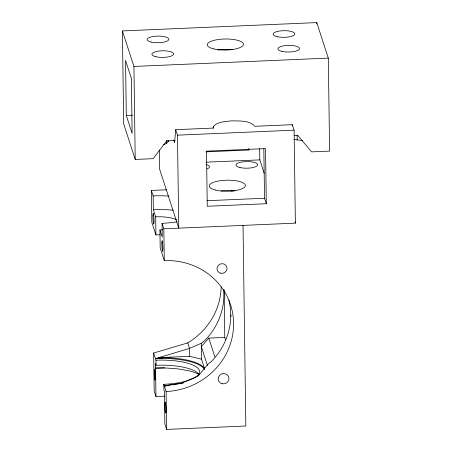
<?xml version="1.0" encoding="UTF-8"?>
<svg xmlns="http://www.w3.org/2000/svg" width="452" height="452" viewBox="0 0 452 452"><rect width="100%" height="100%" fill="white"/><g stroke="black" fill="none" stroke-linecap="round" stroke-linejoin="round"><path stroke-width="0.68" d="M177.167 221.825A45.217 13.826 -0.8 0 1 162.059 223.311L163.839 228.791L295.388 223.152L294.088 130.165L292.308 124.684L254.871 126.289C249.351 120.102 239.52 121.176 231.932 120.825C225.616 121.543 217.988 121.486 213.293 126.402L213.118 128.08L175.681 129.684L174.568 142.742L173.709 140.08M292.19 126.057L292.308 124.684M163.68 144.77L166.573 143.307L168.161 141.685L168.28 140.566M225.429 339.441L224.78 337.424L208.796 338.113L201.309 346.633L207.411 365.425M199.055 374.589A39.793 12.164 -0.8 0 0 156.036 365.272L155.968 360.21L155.437 358.634L161.477 358.555L162.347 357.752L167.217 357.741A45.217 13.826 -0.8 0 1 204.671 369.035M155.437 358.634L189.507 348.402L201.264 343.3L204.598 340.684A68.732 65.15 -18 0 0 223.791 289.472M164.432 396.155L155.963 396.517L154.183 391.036L153.652 353.018L187.733 342.921A68.732 65.15 -18 0 0 221.13 286.828M155.968 360.21A39.793 12.164 -0.8 0 1 199.479 370.567A39.793 12.164 -0.8 0 1 163.793 384.319L164.33 386.036L168.268 385.646M183.602 382.94A45.217 13.826 -0.8 0 1 175.811 384.211L171.065 384.607L164.754 385.951L181.998 383.047L198.405 375.804L208.022 364.126L211.355 361.51A68.732 65.15 -18 0 0 228.887 300.162M162.257 357.481L155.867 358.577L162.347 357.752L162.257 357.481L189.62 356.306L201.485 359.131L204.654 368.894M175.11 140.493L166.658 140.855L153.222 158.663L135.221 159.432L123.695 123.921L122.396 30.934L316.779 22.6L328.305 58.11L329.604 151.098L311.603 151.872L297.687 135.238L294.162 135.391M122.396 30.934L133.928 66.45L328.305 58.11M126.3 115.469L132.137 133.447L131.368 78.343L125.532 60.365L126.3 115.469L132.532 115.203M175.681 129.684L177.461 135.165L294.088 130.165M205.999 151.849L248.866 150.013L248.849 148.618M206.524 162.166L259.81 159.884L264.16 173.28M160.336 234.837A21.707 6.633 -0.8 0 0 155.917 234.887L151.827 222.282L151.386 190.428L166.799 189.767M206.892 200.711L264.522 198.242L266.301 203.722L207.265 206.253L206.496 151.149L265.533 148.618L266.301 203.722M164.737 367.713L155.567 368.103L167.364 368.075L178.659 368.979L188.687 370.753A45.217 13.826 -0.8 0 1 198.705 374.166M173.958 384.759L171.065 384.607M163.793 384.319L163.867 389.387L164.398 391.031L164.856 423.919L166.635 429.4L245.826 426.004L243.029 225.395M161.477 358.555L167.229 358.532A45.217 13.826 -0.8 0 1 204.423 369.318M293.868 139.476L302.428 140.487M294.953 221.819L295.388 223.152M248.47 148.798L248.866 150.013M231.65 190.337L232.079 191.665M208.796 338.113L214.892 356.905M151.386 190.428L153.16 195.908L153.358 209.683L155.669 216.807L155.917 234.887M162.737 229.785A21.707 6.633 -0.8 0 1 159.935 229.961L162.251 237.085L162.059 223.311M166.635 429.4L166.11 391.517A68.732 65.15 -18 0 0 233.588 323.152A68.732 65.15 -18 0 0 164.279 260.646L160.189 248.041L159.935 229.961M187.733 342.921L189.507 348.402L189.62 356.306M153.652 353.018L155.431 358.498M164.33 386.036L166.11 391.517M156.036 365.272L155.505 363.628L155.963 396.517M316.779 22.6L316.796 24.007M297.122 135.244L297.19 140.069M263.832 148.719L264.522 198.242M259.657 148.674L259.81 159.884M230.932 315.067L230.955 316.462M224.119 290.065L224.78 337.424M213.293 126.402L213.321 128.47M201.264 343.3L201.485 359.131M177.461 135.165L178.76 228.153L159.55 168.963L159.285 149.945M168.138 140.306L168.161 141.685M166.534 140.555L166.573 143.307M163.839 228.791L164.279 260.646M133.928 66.45L135.221 159.432M155.669 216.807A21.707 6.633 -0.8 0 1 176.664 219.864M153.358 209.683A45.217 13.826 -0.8 0 1 173.235 210.197M153.16 195.908A45.217 13.826 -0.8 0 1 169.037 196.089M206.185 164.483A10.854 3.317 -0.8 0 1 206.993 168.952M221.09 190.964A18.086 5.531 -0.8 0 1 234.927 190.925M217.672 49.969A18.086 5.531 -0.8 0 1 232.339 49.652M220.779 273.223A5.062 4.802 -18 0 0 226.87 267.053A5.062 4.802 -18 0 0 218.406 265.251A5.062 4.802 -18 0 0 220.779 273.223M222.231 383.765A5.424 5.141 -18 0 0 228.752 377.154A5.424 5.141 -18 0 0 219.689 375.228A5.424 5.141 -18 0 0 222.231 383.765M161.839 243.04A5.424 0.486 87.5 0 0 162.579 251.385A5.424 0.486 87.5 0 0 162.697 243.475A5.424 0.486 87.5 0 0 161.839 243.04M164.946 404.726A5.424 0.486 87.5 0 0 165.692 413.066A5.424 0.486 87.5 0 0 165.811 405.161A5.424 0.486 87.5 0 0 164.946 404.726M154.273 371.843A5.424 0.486 87.5 0 0 155.019 380.183A5.424 0.486 87.5 0 0 155.138 372.278A5.424 0.486 87.5 0 0 154.273 371.843M152.945 215.802A5.424 0.486 87.5 0 0 153.691 224.141A5.424 0.486 87.5 0 0 153.81 216.237A5.424 0.486 87.5 0 0 152.945 215.802M239.955 167.539A10.854 3.317 -0.8 0 0 257.544 165.291A10.854 3.317 -0.8 0 0 243.012 161.827A10.854 3.317 -0.8 0 0 239.955 167.539M215.853 190.145A18.086 5.531 -0.8 0 0 245.165 186.399A18.086 5.531 -0.8 0 0 220.943 180.63A18.086 5.531 -0.8 0 0 215.853 190.145M155.883 56.749A10.854 3.317 -0.8 0 0 173.472 54.5A10.854 3.317 -0.8 0 0 158.94 51.042A10.854 3.317 -0.8 0 0 155.883 56.749M281.867 51.347A10.854 3.317 -0.8 0 0 299.456 49.099A10.854 3.317 -0.8 0 0 284.924 45.641A10.854 3.317 -0.8 0 0 281.867 51.347M151.115 42.064A10.854 3.317 -0.8 0 0 168.703 39.816A10.854 3.317 -0.8 0 0 154.172 36.352A10.854 3.317 -0.8 0 0 151.115 42.064M277.099 36.663A10.854 3.317 -0.8 0 0 294.687 34.414A10.854 3.317 -0.8 0 0 280.155 30.951A10.854 3.317 -0.8 0 0 277.099 36.663M213.881 48.946A18.086 5.531 -0.8 0 0 243.199 45.194A18.086 5.531 -0.8 0 0 218.977 39.431A18.086 5.531 -0.8 0 0 213.881 48.946"/></g></svg>
